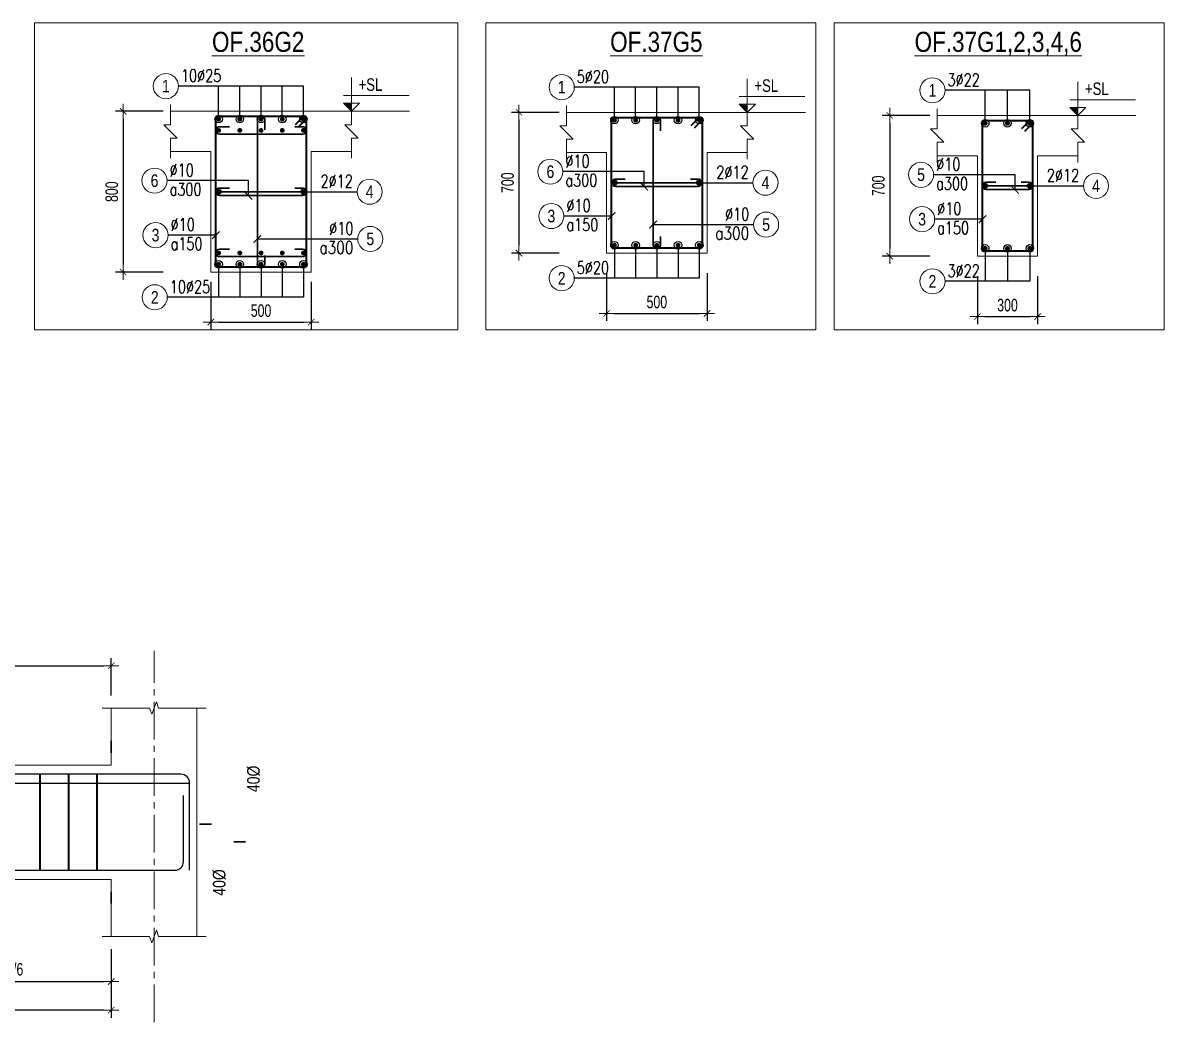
# Model space of a CAD drawing. Header units: millimetres. Extents: x 0 to 256521, y -18667 to 27271.
# Drawn here: x 233574 to 239253, y -2222 to 2748 of the extents above; entities that cross this region are included whole.
import ezdxf
from ezdxf.enums import TextEntityAlignment as Align

# ---------------------------------------------------------------- set-up
doc = ezdxf.new("R2010")
doc.units = ezdxf.units.MM
doc.linetypes.add('CENTER2', pattern=[1.125, 0.75, -0.125, 0.125, -0.125])
doc.layers.get('0').update_dxf_attribs({"lineweight": 20})
doc.layers.get('Defpoints').update_dxf_attribs({"color": 151, "lineweight": 9})
for name, color, linetype, lineweight in [('NDC_S_ANNO', 7, 'Continuous', 20), ('NDC_S_AXIS', 5, 'CENTER2', 13), ('NDC_S_CONTINUOUS', 3, 'Continuous', 20), ('NDC_S_DIM', 1, 'Continuous', 15), ('NDC_S_REBAR', 4, 'Continuous', 35), ('NDC_S_STIRRUP', 4, 'Continuous', 40), ('NDC_S_TEXT SYMBOL', 7, 'Continuous', 20), ('NDC_S_THIN LINE', 8, 'Continuous', 9), ('NDC_S_VN TEXT', 7, 'Continuous', 20), ('NDC_Table', 3, 'Continuous', 20)]:
    doc.layers.add(name, color=color, linetype=linetype, lineweight=lineweight)
doc.layers.add('S-DIM', color=96, linetype='Continuous')
doc.layers.add('S-REIN', color=1, linetype='Continuous')
doc.styles.add('ARIAL', font='arial.ttf', dxfattribs={"width": 0.8})
doc.styles.add('NDC_ANNO', font='', dxfattribs={"width": 0.8})
doc.styles.add('NDC_DIM', font='', dxfattribs={"width": 0.75})
doc.styles.add('NDC_EN TXT', font='romans.shx', dxfattribs={"width": 0.8})
doc.styles.add('NDC_VIE TXT', font='arial.ttf', dxfattribs={"width": 0.8})
doc.styles.get('NDC_ANNO').set_extended_font_data('Dotum')
doc.styles.get('NDC_DIM').set_extended_font_data('Dotum')
doc.dimstyles.new('NDC_dim_25', dxfattribs={"dimscale": 25, "dimtxt": 2.5, "dimasz": 1.5, "dimexe": 1.5, "dimexo": 2.5, "dimgap": 1, "dimtad": 1, "dimdec": 0, "dimzin": 0, "dimdsep": 46, "dimtxsty": 'NDC_DIM', "dimblk": 'DIMMARK', "dimcen": 0.09, "dimdle": 1.2, "dimclrd": 1, "dimclre": 1, "dimclrt": 3, "dimadec": 0, "dimazin": 0, "dimtfac": 1, "dimtdec": 0, "dimtix": 1, "dimtofl": 0, "dimtmove": 0, "dimatfit": 3, "dimfxl": 8, "dimfxlon": 1, "dimtolj": 1, "dimtzin": 0, "dimarcsym": 0})

# ---------------------------------------------------------------- blocks, each defined once
blk = doc.blocks.new('DIMMARK')
at = {"layer": 'NDC_S_DIM', "color": 1}
blk.add_line((-1.5, 0), (1, 0), dxfattribs=at)
at = {"layer": 'NDC_S_DIM', "color": 2, "const_width": 0.1}
blk.add_lwpolyline([(-0.4242640687119285, -0.4242640687119285), (0.4242640687119285, 0.4242640687119285)], dxfattribs=at)
blk = doc.blocks.new('*D233')
at = {"layer": 'Defpoints', "color": 0, "transparency": 16777216}
for p in [(229752.4326781908, -1795.969388280719), (234013.7963145544, -1795.969388280719), (229752.4326781908, -2162.311584437075)]:
    blk.add_point(p, dxfattribs=at)
at = {"layer": 'NDC_S_DIM', "color": 1, "lineweight": -2, "transparency": 16777216}
for p, q in [((229752.4326781908, -1962.311584437075), (229752.4326781908, -2199.811584437075)), ((234013.7963145544, -1962.311584437075), (234013.7963145544, -2199.811584437075)), ((233976.2963145544, -2162.311584437075), (229789.9326781908, -2162.311584437075))]:
    blk.add_line(p, q, dxfattribs=at)
at = {"layer": 'NDC_S_DIM', "color": 1, "lineweight": -2, "transparency": 16777216, "xscale": 37.5, "yscale": 37.5, "zscale": 37.5, "rotation": 180}
blk.add_blockref('DIMMARK', (229752.4326781908, -2162.311584437075), dxfattribs=at)
at = {"layer": 'NDC_S_DIM', "color": 1, "lineweight": -2, "transparency": 16777216, "xscale": 37.5, "yscale": 37.5, "zscale": 37.5}
blk.add_blockref('DIMMARK', (234013.7963145544, -2162.311584437075), dxfattribs=at)
at = {"layer": 'NDC_S_DIM', "color": 3, "transparency": 16777216, "insert": (231883.1144963726, -2106.019182808852), "char_height": 62.5, "attachment_point": 5, "style": 'NDC_DIM'}
blk.add_mtext('\\A1;L3', dxfattribs=at)
blk = doc.blocks.new('*D235')
at = {"layer": 'Defpoints', "color": 0, "transparency": 16777216}
for p in [(234013.7963145544, -449.7037120571313), (232593.3417690999, -659.6057519170827), (234013.7963145544, -659.6057519170827)]:
    blk.add_point(p, dxfattribs=at)
at = {"layer": 'NDC_S_CONTINUOUS', "color": 1, "lineweight": -2, "transparency": 16777216}
for p, q in [((232593.3417690999, -597.1057519170827), (232593.3417690999, -412.2037120571313)), ((232630.8417690999, -449.7037120571313), (233976.2963145544, -449.7037120571313)), ((234013.7963145544, -597.1057519170827), (234013.7963145544, -412.2037120571313))]:
    blk.add_line(p, q, dxfattribs=at)
at = {"layer": 'NDC_S_CONTINUOUS', "color": 1, "lineweight": -2, "transparency": 16777216, "xscale": 37.5, "yscale": 37.5, "zscale": 37.5, "rotation": 180}
blk.add_blockref('DIMMARK', (232593.3417690999, -449.7037120571313), dxfattribs=at)
at = {"layer": 'NDC_S_CONTINUOUS', "color": 1, "lineweight": -2, "transparency": 16777216, "xscale": 37.5, "yscale": 37.5, "zscale": 37.5}
blk.add_blockref('DIMMARK', (234013.7963145544, -449.7037120571313), dxfattribs=at)
at = {"layer": 'NDC_S_CONTINUOUS', "color": 3, "transparency": 16777216, "insert": (233303.5690418271, -388.9591394655438), "char_height": 62.5, "attachment_point": 5, "style": 'NDC_DIM'}
blk.add_mtext('\\A1;L3/4', dxfattribs=at)
blk = doc.blocks.new('*D238')
at = {"layer": 'Defpoints', "color": 0, "transparency": 16777216}
for p in [(233019.4781327362, -1795.969388280719), (234013.7963145544, -1795.969388280719), (234013.7963145544, -2020.26612989162)]:
    blk.add_point(p, dxfattribs=at)
at = {"layer": 'NDC_S_DIM', "color": 1, "lineweight": -2, "transparency": 16777216}
for p, q in [((233019.4781327362, -1858.469388280719), (233019.4781327362, -2057.76612989162)), ((234013.7963145544, -1858.469388280719), (234013.7963145544, -2057.76612989162)), ((233056.9781327362, -2020.26612989162), (233976.2963145544, -2020.26612989162))]:
    blk.add_line(p, q, dxfattribs=at)
at = {"layer": 'NDC_S_DIM', "color": 1, "lineweight": -2, "transparency": 16777216, "xscale": 37.5, "yscale": 37.5, "zscale": 37.5, "rotation": 180}
blk.add_blockref('DIMMARK', (233019.4781327362, -2020.26612989162), dxfattribs=at)
at = {"layer": 'NDC_S_DIM', "color": 1, "lineweight": -2, "transparency": 16777216, "xscale": 37.5, "yscale": 37.5, "zscale": 37.5}
blk.add_blockref('DIMMARK', (234013.7963145544, -2020.26612989162), dxfattribs=at)
at = {"layer": 'NDC_S_DIM', "color": 3, "transparency": 16777216, "insert": (233516.6372236453, -1959.521557300032), "char_height": 62.5, "attachment_point": 5, "style": 'NDC_DIM'}
blk.add_mtext('\\A1;L3/6', dxfattribs=at)
blk = doc.blocks.new('*U216')
at = {"layer": 'S-DIM', "color": 161}
blk.add_lwpolyline([(1194.51077610329, 1619.138214284483, 0, 30, 0), (1077.23549992433, 1619.138214284483, 0, 0, 0), (50.00000000141179, 1619.138214284483, 0, 0, 0.4142135623731403), (1.411795792424782e-09, 1569.138214284483, 0, 0, 0), (4.656612873077392e-10, 89.80861562071368, 30, 0, 0), (0, 0, 0, 0, 0)], format="xyseb", dxfattribs=at)
for points in [[(1194.51077610329, 1694.138214284483), (1194.51077610329, 1544.138214284483)], [(-75, 0), (75, 0)]]:
    blk.add_lwpolyline(points, close=True, dxfattribs=at)
blk = doc.blocks.new('*U215')
at = {"layer": 'S-DIM', "color": 161}
blk.add_lwpolyline([(926.4161611207528, 1187.368023808619, 0, 30, 0), (809.1408849417932, 1187.368023808619, 0, 0, 0), (50.00000000102332, 1187.368023808619, 0, 0, 0.4142135623731403), (1.023320556362654e-09, 1137.368023808619, 0, 0, 0), (4.656612873077392e-10, 89.80861562071368, 30, 0, 0), (0, 0, 0, 0, 0)], format="xyseb", dxfattribs=at)
for points in [[(926.4161611207528, 1262.368023808619), (926.4161611207528, 1112.368023808619)], [(-75, 0), (75, 0)]]:
    blk.add_lwpolyline(points, close=True, dxfattribs=at)
blk = doc.blocks.new('kata_block_THEP')
at = {"layer": 'NDC_S_REBAR', "color": 0}
for p, q in [((-0.5, 0), (0.5, 0)), ((-0.3535533905960619, 0.353553390592424), (0.3535533905960619, -0.353553390592424)), ((0.3535533905960619, 0.353553390592424), (-0.3535533905960619, -0.353553390592424)), ((0, 0.5), (0, -0.5))]:
    blk.add_line(p, q, dxfattribs=at)
at = {"layer": 'NDC_S_REBAR', "color": 0, "const_width": 0.08333333333333334}
blk.add_lwpolyline([(-0.5, -1.818989403545856e-12, 1), (0.5000000000145519, -1.818989403545856e-12, 1), (-0.5, -1.818989403545856e-12, 1)], format="xyb", dxfattribs=at)
blk = doc.blocks.new('kata_block_CT')
at = {"layer": 'NDC_S_ANNO'}
blk.add_hatch(color=3, dxfattribs=at).paths.add_polyline_path([(0, 1.596954857557648), (-1.612010908633238, 1.596954857557648), (0, 0)])
at = {"layer": 'NDC_S_ANNO', "ltscale": 50}
h = blk.add_hatch(dxfattribs=at)
h.set_pattern_fill('ANSI31', color=256, scale=1.406250541793835, style=0)
h.set_pattern_definition([(45.00000000000001, (0, 5.456968210637569e-12), (-3.157122508925224, 3.157122508925225), [])])
h.paths.add_polyline_path([(0, 1.596954857557648), (0, 0), (1.612010908924276, 1.596954857557648)])
for p, q in [((-1.592704896858777, 3.140833880479477), (11.46947077315417, 3.140833880479477)), ((11.56125648126181, 5.456968210637569e-12), (-1.63869572513795, 5.456968210637569e-12))]:
    blk.add_line(p, q, dxfattribs=at)
for points in [[(0, 6.69495074864426), (0, 0)], [(0, 0), (-1.612010908924276, 1.596954857557648), (0, 1.596954857557648)], [(0, 0), (1.612010908924276, 1.596954857557648), (0, 1.596954857557648)]]:
    blk.add_lwpolyline(points, dxfattribs=at)
at = {"layer": 'NDC_S_ANNO', "color": 8, "ltscale": 50}
blk.add_lwpolyline([(0, 0), (-1.612010908633238, 1.596954857557648), (0, 1.596954857557648)], dxfattribs=at)
at = {"layer": 'NDC_S_TEXT SYMBOL', "color": 3, "style": 'NDC_ANNO', "width": 0.8}
blk.add_attdef('CT', (1.409564409346785, 4.068271311703938), '', height=2.5, dxfattribs=at)
blk = doc.blocks.new('*D338')
at = {"layer": 'Defpoints', "color": 0, "transparency": 16777216}
for p in [(234509.2850255721, 1560.119324008842), (235009.2850255721, 1560.119324008842), (235009.2850255721, 1260.119324008842)]:
    blk.add_point(p, dxfattribs=at)
at = {"layer": 'NDC_S_DIM', "color": 1, "lineweight": -2, "transparency": 16777216}
for p, q in [((234509.2850255721, 1460.119324008842), (234509.2850255721, 1222.619324008842)), ((235009.2850255721, 1460.119324008842), (235009.2850255721, 1222.619324008842)), ((234546.7850255721, 1260.119324008842), (234971.7850255721, 1260.119324008842))]:
    blk.add_line(p, q, dxfattribs=at)
at = {"layer": 'NDC_S_DIM', "color": 1, "lineweight": -2, "transparency": 16777216, "xscale": 37.5, "yscale": 37.5, "zscale": 37.5, "rotation": 180}
blk.add_blockref('DIMMARK', (234509.2850255721, 1260.119324008842), dxfattribs=at)
at = {"layer": 'NDC_S_DIM', "color": 1, "lineweight": -2, "transparency": 16777216, "xscale": 37.5, "yscale": 37.5, "zscale": 37.5}
blk.add_blockref('DIMMARK', (235009.2850255721, 1260.119324008842), dxfattribs=at)
at = {"layer": 'NDC_S_DIM', "color": 3, "transparency": 16777216, "insert": (234759.2850255721, 1316.411725637065), "char_height": 62.5, "attachment_point": 5, "style": 'NDC_DIM'}
blk.add_mtext('\\A1;500', dxfattribs=at)
blk = doc.blocks.new('*D339')
at = {"layer": 'Defpoints', "color": 0, "transparency": 16777216}
for p in [(234578.9581501165, 2308.295048414057), (234072.958150118, 1508.295048414056), (234578.9581501165, 1508.295048414056)]:
    blk.add_point(p, dxfattribs=at)
at = {"layer": 'NDC_S_DIM', "color": 1, "lineweight": -2, "transparency": 16777216}
for p, q in [((234272.958150118, 2308.295048414056), (234035.458150118, 2308.295048414056)), ((234072.958150118, 2270.795048414056), (234072.958150118, 1545.795048414056)), ((234272.958150118, 1508.295048414056), (234035.458150118, 1508.295048414056))]:
    blk.add_line(p, q, dxfattribs=at)
at = {"layer": 'NDC_S_DIM', "color": 1, "lineweight": -2, "transparency": 16777216, "xscale": 37.5, "yscale": 37.5, "zscale": 37.5}
for p, rotation in [((234072.958150118, 2308.295048414056), 90), ((234072.958150118, 1508.295048414056), 270)]:
    blk.add_blockref('DIMMARK', p, dxfattribs=dict(at, rotation=rotation))
at = {"layer": 'NDC_S_DIM', "color": 3, "transparency": 16777216, "insert": (234016.6657484897, 1908.295048413989), "char_height": 62.5, "attachment_point": 5, "rotation": 90, "style": 'NDC_DIM'}
blk.add_mtext('\\A1;800', dxfattribs=at)
blk = doc.blocks.new('*U212')
blk.add_circle((-2.5, 0), 2.5)
at = {"layer": 'NDC_S_VN TEXT', "color": 3, "style": 'NDC_EN TXT', "width": 0.75}
blk.add_attdef('DK1', (0.5, 0.8455043070534884), '', height=2.5, dxfattribs=at)
at = {"layer": 'NDC_S_VN TEXT', "color": 7, "style": 'ARIAL', "width": 0.8}
blk.add_attdef('SH2', text='', height=2.5, dxfattribs=at).set_placement((-2.5, 0), align=Align.MIDDLE)
blk = doc.blocks.new('*U213')
blk.add_circle((-2.5, 0), 2.5)
at = {"layer": 'NDC_S_VN TEXT', "color": 3, "style": 'NDC_EN TXT', "width": 0.75}
for tag, p in [('DK1', (0.5, 0.8455043070534884)), ('KC1', (0.5, -2.972544307831413))]:
    blk.add_attdef(tag, p, '', height=2.5, dxfattribs=at)
at = {"layer": 'NDC_S_VN TEXT', "color": 7, "style": 'ARIAL', "width": 0.8}
blk.add_attdef('SH2', text='', height=2.5, dxfattribs=at).set_placement((-2.5, 0), align=Align.MIDDLE)
blk = doc.blocks.new('*U209')
blk.add_circle((2.5, 0), 2.5)
at = {"layer": 'NDC_S_VN TEXT', "color": 3, "style": 'NDC_EN TXT', "width": 0.75}
blk.add_attdef('DK2', text='', height=2.5, dxfattribs=at).set_placement((-0.85, 0.8455043070534884), align=Align.RIGHT)
at = {"layer": 'NDC_S_VN TEXT', "color": 7, "style": 'ARIAL', "width": 0.8}
blk.add_attdef('SH3', text='', height=2.5, dxfattribs=at).set_placement((2.5, 0), align=Align.MIDDLE)
blk = doc.blocks.new('*U307')
blk.add_circle((2.5, 0), 2.5)
at = {"layer": 'NDC_S_VN TEXT', "color": 3, "style": 'NDC_EN TXT'}
for tag, width, p in [('DK2', 0.75, (-0.85, 0.8455043070534884)), ('KC2', 0.8, (-0.85, -2.972544307831413))]:
    blk.add_attdef(tag, text='', height=2.5, dxfattribs=dict(at, width=width)).set_placement(p, align=Align.RIGHT)
at = {"layer": 'NDC_S_VN TEXT', "color": 7, "style": 'ARIAL', "width": 0.8}
blk.add_attdef('SH3', text='', height=2.5, dxfattribs=at).set_placement((2.5, 0), align=Align.MIDDLE)
blk = doc.blocks.new('kata_block_TD')
at = {"color": 6, "linetype": 'ByBlock', "lineweight": -2, "style": 'ARIAL', "width": 0.8}
blk.add_attdef('SECTDET2', text='', height=5, dxfattribs=at).set_placement((0, 7.970649532882817), align=Align.CENTER)
at = {"color": 0, "linetype": 'ByBlock', "lineweight": -2, "style": 'ARIAL', "width": 0.8}
blk.add_attdef('SECTDET1', text='', height=5, dxfattribs=at).set_placement((0, 1.470649532882817), align=Align.CENTER)
at = {"color": 3, "lineweight": 25, "style": 'ARIAL', "width": 0.8}
blk.add_attdef('SSCALE', text='', height=2.5, dxfattribs=at).set_placement((0, -3.998868953555331), align=Align.CENTER)
blk = doc.blocks.new('*D340')
at = {"layer": 'Defpoints', "color": 0, "transparency": 16777216}
for p in [(236478.7602067721, 1603.118901600043), (236978.7602067721, 1603.118901600043), (236978.7602067721, 1303.118901600043)]:
    blk.add_point(p, dxfattribs=at)
at = {"layer": 'NDC_S_DIM', "color": 1, "lineweight": -2, "transparency": 16777216}
for p, q in [((236478.7602067721, 1503.118901600043), (236478.7602067721, 1265.618901600043)), ((236978.7602067721, 1503.118901600043), (236978.7602067721, 1265.618901600043)), ((236516.2602067721, 1303.118901600043), (236941.2602067721, 1303.118901600043))]:
    blk.add_line(p, q, dxfattribs=at)
at = {"layer": 'NDC_S_DIM', "color": 1, "lineweight": -2, "transparency": 16777216, "xscale": 37.5, "yscale": 37.5, "zscale": 37.5, "rotation": 180}
blk.add_blockref('DIMMARK', (236478.7602067721, 1303.118901600043), dxfattribs=at)
at = {"layer": 'NDC_S_DIM', "color": 1, "lineweight": -2, "transparency": 16777216, "xscale": 37.5, "yscale": 37.5, "zscale": 37.5}
blk.add_blockref('DIMMARK', (236978.7602067721, 1303.118901600043), dxfattribs=at)
at = {"layer": 'NDC_S_DIM', "color": 3, "transparency": 16777216, "insert": (236728.7602067721, 1359.411303228265), "char_height": 62.5, "attachment_point": 5, "style": 'NDC_DIM'}
blk.add_mtext('\\A1;500', dxfattribs=at)
blk = doc.blocks.new('*D341')
at = {"layer": 'Defpoints', "color": 0, "transparency": 16777216}
for p in [(236548.4333313166, 2303.118901600044), (236042.4333313168, 1603.118901600044), (236548.4333313166, 1603.118901600044)]:
    blk.add_point(p, dxfattribs=at)
at = {"layer": 'NDC_S_DIM', "color": 1, "lineweight": -2, "transparency": 16777216}
for p, q in [((236242.4333313168, 2303.118901600043), (236004.9333313168, 2303.118901600043)), ((236042.4333313168, 2265.618901600043), (236042.4333313168, 1640.618901600044)), ((236242.4333313168, 1603.118901600044), (236004.9333313168, 1603.118901600043))]:
    blk.add_line(p, q, dxfattribs=at)
at = {"layer": 'NDC_S_DIM', "color": 1, "lineweight": -2, "transparency": 16777216, "xscale": 37.5, "yscale": 37.5, "zscale": 37.5}
for p, rotation in [((236042.4333313168, 2303.118901600043), 90), ((236042.4333313168, 1603.118901600044), 270)]:
    blk.add_blockref('DIMMARK', p, dxfattribs=dict(at, rotation=rotation))
at = {"layer": 'NDC_S_DIM', "color": 3, "transparency": 16777216, "insert": (235986.1409296885, 1953.118901599976), "char_height": 62.5, "attachment_point": 5, "rotation": 90, "style": 'NDC_DIM'}
blk.add_mtext('\\A1;700', dxfattribs=at)
blk = doc.blocks.new('*D342')
at = {"layer": 'Defpoints', "color": 0, "transparency": 16777216}
for p in [(238393.2131618039, 2287.594779924229), (237887.213161804, 1587.594779924228), (238393.2131618039, 1587.594779924229)]:
    blk.add_point(p, dxfattribs=at)
at = {"layer": 'NDC_S_DIM', "color": 1, "lineweight": -2, "transparency": 16777216}
for p, q in [((238087.213161804, 2287.594779924229), (237849.713161804, 2287.594779924229)), ((237887.213161804, 2250.094779924229), (237887.213161804, 1625.094779924228)), ((238087.213161804, 1587.594779924229), (237849.713161804, 1587.594779924228))]:
    blk.add_line(p, q, dxfattribs=at)
at = {"layer": 'NDC_S_DIM', "color": 1, "lineweight": -2, "transparency": 16777216, "xscale": 37.5, "yscale": 37.5, "zscale": 37.5}
for p, rotation in [((237887.213161804, 2287.594779924229), 90), ((237887.213161804, 1587.594779924228), 270)]:
    blk.add_blockref('DIMMARK', p, dxfattribs=dict(at, rotation=rotation))
at = {"layer": 'NDC_S_DIM', "color": 3, "transparency": 16777216, "insert": (237830.9207601757, 1937.594779924161), "char_height": 62.5, "attachment_point": 5, "rotation": 90, "style": 'NDC_DIM'}
blk.add_mtext('\\A1;700', dxfattribs=at)
blk = doc.blocks.new('*D343')
at = {"layer": 'Defpoints', "color": 0, "transparency": 16777216}
for p in [(238323.5400372595, 1587.594779924228), (238623.5400372595, 1587.594779924228), (238623.5400372595, 1287.594779924228)]:
    blk.add_point(p, dxfattribs=at)
at = {"layer": 'NDC_S_DIM', "color": 1, "lineweight": -2, "transparency": 16777216}
for p, q in [((238323.5400372595, 1487.594779924228), (238323.5400372595, 1250.094779924228)), ((238623.5400372595, 1487.594779924228), (238623.5400372595, 1250.094779924228)), ((238361.0400372595, 1287.594779924228), (238586.0400372595, 1287.594779924228))]:
    blk.add_line(p, q, dxfattribs=at)
at = {"layer": 'NDC_S_DIM', "color": 1, "lineweight": -2, "transparency": 16777216, "xscale": 37.5, "yscale": 37.5, "zscale": 37.5, "rotation": 180}
blk.add_blockref('DIMMARK', (238323.5400372595, 1287.594779924228), dxfattribs=at)
at = {"layer": 'NDC_S_DIM', "color": 1, "lineweight": -2, "transparency": 16777216, "xscale": 37.5, "yscale": 37.5, "zscale": 37.5}
blk.add_blockref('DIMMARK', (238623.5400372595, 1287.594779924228), dxfattribs=at)
at = {"layer": 'NDC_S_DIM', "color": 3, "transparency": 16777216, "insert": (238473.5400372595, 1343.88718155245), "char_height": 62.5, "attachment_point": 5, "style": 'NDC_DIM'}
blk.add_mtext('\\A1;300', dxfattribs=at)

msp = doc.modelspace()

# ---------------------------------------------------------------- linework, layer by layer
at = {"layer": 'NDC_S_AXIS', "ltscale": 250}
msp.add_line((234226.8644963726, -2222.105751917082), (234226.8644963726, -375.5148428261746), dxfattribs=at)
at = {"layer": 'NDC_S_CONTINUOUS'}
for points in [[(234309.2850255721, 2308.295048414056), (234509.2850255721, 2308.295048414056), (234509.2850255721, 2308.295048414056), (235009.2850255721, 2308.295048414056), (235009.2850255721, 2308.295048414056), (235209.2850255721, 2308.295048414056)], [(236278.7602067721, 2303.118901600043), (236478.7602067721, 2303.118901600043), (236478.7602067721, 2303.118901600043), (236978.7602067721, 2303.118901600043), (236978.7602067721, 2303.118901600043), (237178.7602067721, 2303.118901600043)], [(238123.5400372595, 2287.594779924228), (238323.5400372595, 2287.594779924228), (238323.5400372595, 2287.594779924228), (238623.5400372595, 2287.594779924228), (238623.5400372595, 2287.594779924228), (238823.5400372595, 2287.594779924228)], [(234309.2850255721, 2108.295048414056), (234509.2850255721, 2108.295048414056), (234509.2850255721, 1508.295048414056), (235009.2850255721, 1508.295048414056), (235009.2850255721, 2108.295048414056), (235209.2850255721, 2108.295048414056)], [(236278.7602067721, 2103.118901600043), (236478.7602067721, 2103.118901600043), (236478.7602067721, 1603.118901600043), (236978.7602067721, 1603.118901600043), (236978.7602067721, 2103.118901600043), (237178.7602067721, 2103.118901600043)], [(238123.5400372595, 2087.594779924228), (238323.5400372595, 2087.594779924228), (238323.5400372595, 1587.594779924228), (238623.5400372595, 1587.594779924228), (238623.5400372595, 2087.594779924228), (238823.5400372595, 2087.594779924228)], [(234013.7963145544, -659.6057519170827), (234013.7963145544, -943.6966583941862), (229752.4326781908, -943.6966583941862), (229752.4326781908, -659.6057519170827)], [(234439.9326781908, -659.6057519170827), (234439.9326781908, -1795.969388280719)], [(234013.7963145544, -1795.969388280719), (234013.7963145544, -1511.87847918981), (229752.4326781908, -1511.87847918981), (229752.4326781908, -1795.969388280719)]]:
    msp.add_lwpolyline(points, dxfattribs=at)
at = {"layer": 'NDC_S_DIM'}
for points in [[(233968.3244450638, -659.6057519170827), (234204.1285638391, -659.6057519170827), (234215.4965306353, -690.8389907231267), (234238.2324642747, -628.3725219586249), (234249.6004311179, -659.6057519170827), (234485.4045454695, -659.6057519170827)], [(233968.3244450638, -1795.969388280719), (234204.1285638391, -1795.969388280719), (234215.4965306353, -1827.202622662944), (234238.2324642747, -1764.736158322261), (234249.6004311179, -1795.969388280719), (234485.4045454695, -1795.969388280719)]]:
    msp.add_lwpolyline(points, dxfattribs=at)
at = {"layer": 'NDC_S_REBAR'}
for points in [[(234777.7170255721, 2215.950358480734), (234777.7170255721, 2264.863528290584, 0.9999999999999999), (234740.853025572, 2264.863528290584), (234740.853025572, 1551.727048414115, 0.9999999999999999), (234777.7170255721, 1551.727048414115), (234777.7170255721, 1590.98393942293, -0.414213562)], [(236747.1922067722, 2210.774211666721), (236747.1922067722, 2259.687381476571, 0.9999999999999999), (236710.3282067721, 2259.687381476571), (236710.3282067721, 1646.550901600101, 0.9999999999999999), (236747.1922067722, 1646.550901600101), (236747.1922067722, 1685.807792608917, -0.414213562)], [(234601.6301953819, 2231.669525017084), (234552.7170255721, 2231.669525017084, 0.9999999999999999), (234552.7170255721, 2194.805525017025), (234965.853025572, 2194.805525017025, 0.9999999999999999), (234965.853025572, 2231.669525017084), (234926.5961345632, 2231.669525017084, -0.414213562)], [(236571.105376582, 1971.550901600043), (236522.1922067722, 1971.550901600043, 0.9999999999999999), (236522.1922067722, 1934.686901599984), (236935.3282067721, 1934.686901599984, 0.9999999999999999), (236935.3282067721, 1971.550901600043), (236896.0713157633, 1971.550901600043, -0.414213562)], [(238415.8852070693, 1956.026779924228), (238366.9720372595, 1956.026779924228, 0.9999999999999999), (238366.9720372595, 1919.162779924169), (238580.1080372594, 1919.162779924169, 0.9999999999999999), (238580.1080372594, 1956.026779924228), (238540.8511462506, 1956.026779924228, -0.414213562)], [(234601.6301953819, 1926.727048414056), (234552.7170255721, 1926.727048414056, 0.9999999999999999), (234552.7170255721, 1889.863048413997), (234965.853025572, 1889.863048413997, 0.9999999999999999), (234965.853025572, 1926.727048414056), (234926.5961345632, 1926.727048414056, -0.414213562)], [(234601.6301953819, 1622.227355890321), (234552.7170255721, 1622.227355890321, 0.9999999999999999), (234552.7170255721, 1585.363355890261), (234965.853025572, 1585.363355890261, 0.9999999999999999), (234965.853025572, 1622.227355890321), (234926.5961345632, 1622.227355890321, -0.414213562)]]:
    msp.add_lwpolyline(points, format="xyb", dxfattribs=at)
at = {"layer": 'NDC_S_STIRRUP', "ltscale": 37.5}
for p, q in [((233658.6826781908, -989.1685256728774), (233658.6826781908, -1466.563977568913)), ((233800.7281327362, -989.1685256728774), (233800.7281327362, -1466.563977568913)), ((233942.7735872817, -989.1685256728774), (233942.7735872817, -1466.563977568913))]:
    msp.add_line(p, q, dxfattribs=at)
at = {"layer": 'NDC_S_STIRRUP'}
for points in [[(234930.2850255721, 2243.295048414056), (234970.2850255721, 2283.295048414056, -0.414213562), (234984.2850255721, 2269.295048414056), (234984.2850255721, 1547.295048414056, -0.414213562), (234970.2850255721, 1533.295048414056), (234548.2850255721, 1533.295048414056, -0.414213562), (234534.2850255721, 1547.295048414056), (234534.2850255721, 2269.295048414056, -0.414213562), (234548.2850255721, 2283.295048414056), (234970.2850255721, 2283.295048414056, -0.414213562), (234984.2850255721, 2269.295048414056), (234944.2850255721, 2229.295048414056)], [(236899.7602067721, 2238.118901600043), (236939.7602067721, 2278.118901600043, -0.414213562), (236953.7602067721, 2264.118901600043), (236953.7602067721, 1642.118901600043, -0.414213562), (236939.7602067721, 1628.118901600043), (236517.7602067721, 1628.118901600043, -0.414213562), (236503.7602067721, 1642.118901600043), (236503.7602067721, 2264.118901600043, -0.414213562), (236517.7602067721, 2278.118901600043), (236939.7602067721, 2278.118901600043, -0.414213562), (236953.7602067721, 2264.118901600043), (236913.7602067721, 2224.118901600043)], [(238544.5400372595, 2222.594779924228), (238584.5400372595, 2262.594779924228, -0.414213562), (238598.5400372595, 2248.594779924228), (238598.5400372595, 1626.594779924228, -0.414213562), (238584.5400372595, 1612.594779924228), (238362.5400372595, 1612.594779924228, -0.414213562), (238348.5400372595, 1626.594779924228), (238348.5400372595, 2248.594779924228, -0.414213562), (238362.5400372595, 2262.594779924228), (238584.5400372595, 2262.594779924228, -0.414213562), (238598.5400372595, 2248.594779924228), (238558.5400372595, 2208.594779924228)]]:
    msp.add_lwpolyline(points, format="xyb", dxfattribs=at)
at = {"layer": 'NDC_S_THIN LINE'}
for points in [[(234309.2850255721, 2074.961715080713), (234309.2850255721, 2174.961715080713), (234342.6183589054, 2174.961715080713), (234275.9516922387, 2241.628381747399), (234309.2850255721, 2241.628381747399), (234309.2850255721, 2341.628381747399)], [(235209.2850255721, 2074.961715080713), (235209.2850255721, 2174.961715080713), (235242.6183589054, 2174.961715080713), (235175.9516922387, 2241.628381747399), (235209.2850255721, 2241.628381747399), (235209.2850255721, 2341.628381747399)], [(236278.7602067721, 2069.7855682667), (236278.7602067721, 2169.7855682667), (236312.0935401055, 2169.7855682667), (236245.4268734388, 2236.452234933386), (236278.7602067721, 2236.452234933386), (236278.7602067721, 2336.452234933386)], [(237178.7602067721, 2069.7855682667), (237178.7602067721, 2169.7855682667), (237212.0935401055, 2169.7855682667), (237145.4268734388, 2236.452234933386), (237178.7602067721, 2236.452234933386), (237178.7602067721, 2336.452234933386)], [(238123.5400372595, 2054.261446590885), (238123.5400372595, 2154.261446590885), (238156.8733705928, 2154.261446590885), (238090.2067039261, 2220.928113257571), (238123.5400372595, 2220.928113257571), (238123.5400372595, 2320.928113257571)], [(238823.5400372595, 2054.261446590885), (238823.5400372595, 2154.261446590885), (238856.8733705928, 2154.261446590885), (238790.2067039261, 2220.928113257571), (238823.5400372595, 2220.928113257571), (238823.5400372595, 2320.928113257571)]]:
    msp.add_lwpolyline(points, dxfattribs=at)
at = {"layer": 'NDC_Table'}
for points in [[(233631.4680057997, 2748.283500985049), (235737.9027033739, 2748.283500985049), (235737.9027033739, 1222.149806563463), (233631.4680057997, 1222.149806563463)], [(235878.0218063832, 2748.283500985049), (237519.9832314029, 2748.283500985049), (237519.9832314029, 1222.149806563463), (235878.0218063832, 1222.149806563463)], [(237610.8549755657, 2748.283500985049), (239252.8164005854, 2748.283500985049), (239252.8164005854, 1222.149806563463), (237610.8549755657, 1222.149806563463)]]:
    msp.add_lwpolyline(points, close=True, dxfattribs=at)
at = {"layer": 'NDC_Table', "const_width": 0.5}
for points in [[(233631.4680057997, 2548.283500985049), (235737.9027033738, 2548.283500985362)], [(235878.0218063832, 2548.283500985049), (237519.9832314028, 2548.283500985362)], [(237610.8549755657, 2548.283500985049), (239252.8164005853, 2548.283500985362)]]:
    msp.add_lwpolyline(points, dxfattribs=at)
at = {"layer": 'S-REIN', "ltscale": 100}
for points in [[(234403.5551839066, -1466.563977568913), (234403.5551839066, -1031.782162036514, 0.4142135623730951), (234360.941547543, -989.1685256728774), (223297.3328997476, -989.1685256728774, 0.4142135623730951), (223254.719263384, -1031.782162036514), (223254.719263384, -1466.563977568913)], [(223285.0338423228, -1095.007109954657), (223285.0338423228, -1423.950341205276, 0.4142135623730951), (223327.6474786865, -1466.563977568913), (234330.6269686042, -1466.563977568913, 0.4142135623730951), (234373.2406049678, -1423.950341205276), (234373.2406049678, -1095.007109954657)]]:
    msp.add_lwpolyline(points, format="xyb", dxfattribs=at)
msp.add_lwpolyline([(234403.5551839066, -1034.640392951555), (232593.3417690999, -1034.640392951555), (232638.8136363785, -1064.954974055167)], dxfattribs=at)

# ---------------------------------------------------------------- block references
at = {"layer": 'NDC_S_CONTINUOUS', "yscale": 0.3947807171835657, "rotation": 270}
for name, p, xscale, zscale in [('*U216', (234013.7963145544, -852.9487021499044), 0.3947807171835657, 0.3947807171835657), ('*U215', (234013.7963145544, -1602.783800997808), -0.3947807171835657, 0.3947807171836755)]:
    msp.add_blockref(name, p, dxfattribs=dict(at, xscale=xscale, zscale=zscale))
at = {"layer": 'NDC_S_REBAR', "xscale": 22, "yscale": 22, "zscale": 22}
for p in [(234548.2850255721, 2269.295048414056), (234970.2850255721, 2269.295048414056), (236517.7602067721, 2264.118901600043), (236939.7602067721, 2264.118901600043), (234548.2850255721, 2213.237525017083), (234970.2850255721, 2213.237525017083), (238362.5400372595, 2248.594779924228), (238584.5400372595, 2248.594779924228), (236517.7602067721, 1953.118901600043), (236939.7602067721, 1953.118901600043), (238362.5400372595, 1937.594779924228), (238584.5400372595, 1937.594779924228), (234548.2850255721, 1908.295048414056), (234970.2850255721, 1908.295048414056), (236517.7602067721, 1642.118901600043), (236623.2602067721, 1642.118901600043), (236728.7602067721, 1642.118901600043), (236834.2602067721, 1642.118901600043), (236939.7602067721, 1642.118901600043), (234548.2850255721, 1603.79535589032), (234653.7850255721, 1603.79535589032), (234759.2850255721, 1603.79535589032), (234864.7850255721, 1603.79535589032), (234970.2850255721, 1603.79535589032), (238362.5400372595, 1626.594779924228), (238473.5400372596, 1626.594779924188), (238584.5400372595, 1626.594779924228), (234548.2850255721, 1547.295048414056), (234653.7850255721, 1547.295048414056), (234759.2850255721, 1547.295048414056), (234864.7850255721, 1547.295048414056), (234970.2850255721, 1547.295048414056)]:
    msp.add_blockref('kata_block_THEP', p, dxfattribs=at)
at = {"layer": 'NDC_S_REBAR', "xscale": -22, "yscale": 22, "zscale": 22, "rotation": 180}
for p in [(234653.7850255721, 2269.295048414056), (234759.2850255721, 2269.295048414056), (234864.7850255721, 2269.295048414056), (236623.2602067721, 2264.118901600043), (236728.7602067721, 2264.118901600043), (236834.2602067721, 2264.118901600043), (234653.7850255721, 2213.237525017083), (234759.2850255721, 2213.237525017083), (234864.7850255721, 2213.237525017083), (238473.5400372596, 2248.594779924188)]:
    msp.add_blockref('kata_block_THEP', p, dxfattribs=at)
at = {"layer": 'NDC_S_THIN LINE', "xscale": 25, "yscale": 25, "zscale": 25}
for name, p, values in [('*U212', (234348.2850255721, 2433.295048414056), {'SH2': '1', 'DK1': '10%%c25'}), ('*U212', (236317.7602067721, 2428.118901600043), {'SH2': '1', 'DK1': '5%%c20'}), ('*U212', (238162.5400372595, 2412.594779924228), {'SH2': '1', 'DK1': '3%%c22'}), ('*U213', (234291.7850255721, 1963.295048414056), {'SH2': '6', 'DK1': '%%c10', 'KC1': 'a300'}), ('*U213', (236261.2602067721, 2008.118901600043), {'SH2': '6', 'DK1': '%%c10', 'KC1': 'a300'}), ('*U213', (238106.0400372595, 1992.594779924228), {'SH2': '5', 'DK1': '%%c10', 'KC1': 'a300'}), ('*U209', (235237.1752693696, 1908.295048414056), {'SH3': '4', 'DK2': '2%%c12'}), ('*U209', (237206.6504505697, 1953.118901600043), {'SH3': '4', 'DK2': '2%%c12'}), ('*U209', (238851.430281057, 1937.594779924228), {'SH3': '4', 'DK2': '2%%c12'}), ('*U213', (236266.2602067721, 1787.298230990476), {'SH2': '3', 'DK1': '%%c10', 'KC1': 'a150'}), ('*U307', (237209.8164056364, 1744.651773420715), {'SH3': '5', 'DK2': '%%c10', 'KC2': 'a300'}), ('*U213', (238111.0400372595, 1771.774109314661), {'SH2': '3', 'DK1': '%%c10', 'KC1': 'a150'}), ('*U213', (234296.7850255721, 1692.474377804489), {'SH2': '3', 'DK1': '%%c10', 'KC1': 'a150'}), ('*U307', (235240.3412244363, 1673.378785527278), {'SH3': '5', 'DK2': '%%c10', 'KC2': 'a300'}), ('*U212', (236317.7602067721, 1478.118901600043), {'SH2': '2', 'DK1': '5%%c20'}), ('*U212', (238162.5400372595, 1462.594779924228), {'SH2': '2', 'DK1': '3%%c22'}), ('*U212', (234292.8265777236, 1383.295048414056), {'SH2': '2', 'DK1': '10%%c25'})]:
    msp.add_blockref(name, p, dxfattribs=at).add_auto_attribs(values)
at = {"layer": 'NDC_S_VN TEXT'}
ref = msp.add_blockref('kata_block_TD', (234744.878806653, 2574.370508419605), dxfattribs=dict(at, xscale=20, yscale=20, zscale=20))
ref.add_attrib('SECTDET1', '%%uOF.36G2', dxfattribs={"layer": '0', "color": 0, "linetype": 'ByBlock', "lineweight": -2, "height": 100, "style": 'ARIAL', "width": 0.8}).set_placement((234744.878806653, 2603.783499077276), align=Align.CENTER)
ref = msp.add_blockref('kata_block_TD', (236726.1733606822, 2574.370508419612), dxfattribs=dict(at, xscale=20, yscale=20, zscale=20))
ref.add_attrib('SECTDET1', '%%uOF.37G5', dxfattribs={"layer": '0', "color": 0, "linetype": 'ByBlock', "lineweight": -2, "height": 100, "style": 'ARIAL', "width": 0.8}).set_placement((236726.1733606822, 2603.783499077283), align=Align.CENTER)
ref = msp.add_blockref('kata_block_TD', (238427.5331109081, 2574.370508419636), dxfattribs=dict(at, xscale=20, yscale=20, zscale=20))
ref.add_attrib('SECTDET1', '%%uOF.37G1,2,3,4,6', dxfattribs={"layer": '0', "color": 0, "linetype": 'ByBlock', "lineweight": -2, "height": 100, "style": 'ARIAL', "width": 0.8}).set_placement((238427.5331109081, 2603.783499077278), align=Align.CENTER)
at = {"layer": 'NDC_S_VN TEXT', "xscale": 25, "yscale": 25, "zscale": 25}
for p in [(235209.2850255721, 2308.295048414056), (237178.7602067721, 2303.118901600043), (238823.5400372595, 2287.594779924228)]:
    msp.add_blockref('kata_block_CT', p, dxfattribs=at).add_auto_attribs({'CT': '+SL'})

# ---------------------------------------------------------------- texts
at = {"layer": 'NDC_S_VN TEXT', "style": 'NDC_VIE TXT', "width": 0.8}
for p in [(234752.4326781908, -1078.027910487651), (234581.9781327362, -1593.356975433734)]:
    msp.add_text('40%%C', height=62.5, rotation=90, dxfattribs=at).set_placement(p)

# ---------------------------------------------------------------- dimensions: what is measured, and where the dimension line sits
at = {"layer": 'NDC_S_CONTINUOUS'}
dim = msp.add_linear_dim(base=(234013.7963145544, -449.7037120571313), p1=(232593.3417690999, -659.6057519170827), p2=(234013.7963145544, -659.6057519170827), text='L3/4', dimstyle='NDC_dim_25', dxfattribs=at)
dim.commit()
dim.dimension.update_dxf_attribs({"geometry": '*D235', "text_midpoint": (233303.5690418271, -388.9591394655438)})
at = {"layer": 'NDC_S_DIM'}
for base, p1, p2, picture, middle in [((234072.958150118, 1508.295048414056), (234578.9581501164, 2308.295048414056), (234578.9581501164, 1508.295048414056), '*D339', (234016.6657484897, 1908.295048413989)), ((236042.4333313168, 1603.118901600044), (236548.4333313165, 2303.118901600043), (236548.4333313165, 1603.118901600043), '*D341', (235986.1409296885, 1953.118901599976)), ((237887.213161804, 1587.594779924228), (238393.2131618038, 2287.594779924228), (238393.2131618038, 1587.594779924228), '*D342', (237830.9207601757, 1937.594779924161))]:
    dim = msp.add_linear_dim(base=base, p1=p1, p2=p2, angle=270, dimstyle='NDC_dim_25', dxfattribs=at)
    dim.commit()
    dim.dimension.update_dxf_attribs({"geometry": picture, "text_midpoint": middle})
for base, p1, p2, picture, middle in [((236978.7602067721, 1303.118901600043), (236478.7602067721, 1603.118901600043), (236978.7602067721, 1603.118901600043), '*D340', (236728.7602067721, 1359.411303228265)), ((235009.2850255721, 1260.119324008842), (234509.2850255721, 1560.119324008842), (235009.2850255721, 1560.119324008842), '*D338', (234759.2850255721, 1316.411725637065)), ((238623.5400372595, 1287.594779924228), (238323.5400372595, 1587.594779924228), (238623.5400372595, 1587.594779924228), '*D343', (238473.5400372595, 1343.88718155245))]:
    dim = msp.add_linear_dim(base=base, p1=p1, p2=p2, dimstyle='NDC_dim_25', dxfattribs=at)
    dim.commit()
    dim.dimension.update_dxf_attribs({"geometry": picture, "text_midpoint": middle})
dim = msp.add_linear_dim(base=(229752.4326781908, -2162.311584437075), p1=(234013.7963145544, -1795.969388280719), p2=(229752.4326781908, -1795.969388280719), angle=180, text='L3', dimstyle='NDC_dim_25', dxfattribs=at)
dim.commit()
dim.dimension.update_dxf_attribs({"geometry": '*D233', "text_midpoint": (231883.1144963726, -2106.019182808852)})
dim = msp.add_linear_dim(base=(234013.7963145544, -2020.26612989162), p1=(233019.4781327362, -1795.969388280719), p2=(234013.7963145544, -1795.969388280719), text='L3/6', dimstyle='NDC_dim_25', dxfattribs=at)
dim.commit()
dim.dimension.update_dxf_attribs({"geometry": '*D238', "text_midpoint": (233516.6372236453, -1959.521557300032)})

# ---------------------------------------------------------------- leaders
at = {"layer": 'NDC_S_THIN LINE'}
for points, override in [([(234548.2850255721, 2269.295048414056), (234548.2850255721, 2433.295048414056), (234348.2850255721, 2433.295048414056)], {"dimldrblk": 'DotBlank'}), ([(234653.7850255721, 2269.295048414056), (234653.7850255721, 2433.295048414056), (234348.2850255721, 2433.295048414056)], {"dimldrblk": 'DotBlank'}), ([(234759.2850255722, 2269.295048414085), (234759.2850255722, 2433.295048414085), (234348.2850255721, 2433.295048414056)], {"dimldrblk": 'DotBlank'}), ([(234864.7850255722, 2269.295048414085), (234864.7850255722, 2433.295048414085), (234348.2850255721, 2433.295048414056)], {"dimldrblk": 'DotBlank'}), ([(234970.2850255721, 2269.295048414056), (234970.2850255721, 2433.295048414056), (234348.2850255721, 2433.295048414056)], {"dimldrblk": 'DotBlank'}), ([(236517.7602067721, 2264.118901600043), (236517.7602067721, 2428.118901600043), (236317.7602067721, 2428.118901600043)], {"dimldrblk": 'DotBlank'}), ([(236623.2602067721, 2264.118901600043), (236623.2602067721, 2428.118901600043), (236317.7602067721, 2428.118901600043)], {"dimldrblk": 'DotBlank'}), ([(236728.7602067723, 2264.118901600072), (236728.7602067723, 2428.118901600072), (236317.7602067721, 2428.118901600043)], {"dimldrblk": 'DotBlank'}), ([(236834.2602067723, 2264.118901600072), (236834.2602067723, 2428.118901600072), (236317.7602067721, 2428.118901600043)], {"dimldrblk": 'DotBlank'}), ([(236939.7602067721, 2264.118901600043), (236939.7602067721, 2428.118901600043), (236317.7602067721, 2428.118901600043)], {"dimldrblk": 'DotBlank'}), ([(238584.5400372595, 2248.594779924228), (238584.5400372595, 2412.594779924228), (238162.5400372595, 2412.594779924228)], {"dimldrblk": 'DotBlank'}), ([(238473.5400372596, 2248.594779924188), (238473.5400372596, 2412.594779924188), (238162.5400372595, 2412.594779924228)], {"dimldrblk": 'DotBlank'}), ([(238362.5400372595, 2248.594779924228), (238362.5400372595, 2412.594779924228), (238162.5400372595, 2412.594779924228)], {"dimldrblk": 'DotBlank'}), ([(236666.0935401055, 1933.118901600043), (236666.0935401055, 2008.118901600043), (236261.2602067721, 2008.118901600043)], {"dimldrblk": 'ArchTick'}), ([(238510.8733705928, 1917.594779924228), (238510.8733705928, 1992.594779924228), (238106.0400372595, 1992.594779924228)], {"dimldrblk": 'ArchTick'}), ([(234696.6183589054, 1888.295048414056), (234696.6183589054, 1963.295048414056), (234291.7850255721, 1963.295048414056)], {"dimldrblk": 'ArchTick'}), ([(236517.7602067721, 1953.118901600043), (236945.7602067721, 1953.118901600043)], {"dimasz": 1, "dimldrblk": 'DotBlank'}), ([(236939.7602067721, 1953.118901600043), (236517.7602067721, 1953.118901600043)], {"dimasz": 1, "dimldrblk": 'DotBlank'}), ([(236939.7602067721, 1953.118901600043), (237206.6504505697, 1953.118901600043)], {"dimldrblk": 'DotSmall'}), ([(238362.5400372595, 1937.594779924228), (238590.5400372595, 1937.594779924228)], {"dimasz": 1, "dimldrblk": 'DotBlank'}), ([(238584.5400372595, 1937.594779924228), (238362.5400372595, 1937.594779924228)], {"dimasz": 1, "dimldrblk": 'DotBlank'}), ([(238584.5400372595, 1937.594779924228), (238851.430281057, 1937.594779924228)], {"dimldrblk": 'DotSmall'}), ([(234548.2850255721, 1908.295048414056), (234976.2850255721, 1908.295048414056)], {"dimasz": 1, "dimldrblk": 'DotBlank'}), ([(234970.2850255721, 1908.295048414056), (234548.2850255721, 1908.295048414056)], {"dimasz": 1, "dimldrblk": 'DotBlank'}), ([(234970.2850255721, 1908.295048414056), (235237.1752693696, 1908.295048414056)], {"dimldrblk": 'DotSmall'}), ([(236503.7602067721, 1787.298230990476), (236266.2602067721, 1787.298230990476)], {"dimldrblk": 'ArchTick'}), ([(236710.3282067721, 1744.651773420715), (237209.8164056364, 1744.651773420715)], {"dimldrblk": 'ArchTick'}), ([(238348.5400372595, 1771.774109314661), (238111.0400372595, 1771.774109314661)], {"dimldrblk": 'ArchTick'}), ([(234534.2850255721, 1692.474377804489), (234296.7850255721, 1692.474377804489)], {"dimldrblk": 'ArchTick'}), ([(234740.853025572, 1673.378785527278), (235240.3412244363, 1673.378785527278)], {"dimldrblk": 'ArchTick'}), ([(236517.7602067721, 1642.118901600043), (236517.7602067721, 1478.118901600043), (236317.7602067721, 1478.118901600043)], {"dimldrblk": 'DotBlank'}), ([(236623.2602067721, 1642.118901600043), (236623.2602067721, 1478.118901600043), (236317.7602067721, 1478.118901600043)], {"dimldrblk": 'DotBlank'}), ([(236728.7602067721, 1642.118901600043), (236728.7602067721, 1478.118901600043), (236317.7602067721, 1478.118901600043)], {"dimldrblk": 'DotBlank'}), ([(236834.2602067721, 1642.118901600043), (236834.2602067721, 1478.118901600043), (236317.7602067721, 1478.118901600043)], {"dimldrblk": 'DotBlank'}), ([(236939.7602067721, 1642.118901600043), (236939.7602067721, 1478.118901600043), (236317.7602067721, 1478.118901600043)], {"dimldrblk": 'DotBlank'}), ([(238584.5400372595, 1626.594779924228), (238584.5400372595, 1462.594779924228), (238162.5400372595, 1462.594779924228)], {"dimldrblk": 'DotBlank'}), ([(238473.5400372596, 1626.594779924188), (238473.5400372596, 1462.594779924188), (238162.5400372595, 1462.594779924228)], {"dimldrblk": 'DotBlank'}), ([(238362.5400372595, 1626.594779924228), (238362.5400372595, 1462.594779924228), (238162.5400372595, 1462.594779924228)], {"dimldrblk": 'DotBlank'}), ([(234548.2850255721, 1547.295048414056), (234548.2850255721, 1383.295048414056), (234292.8265777236, 1383.295048414056)], {"dimldrblk": 'DotBlank'}), ([(234653.7850255721, 1547.295048414056), (234653.7850255721, 1383.295048414056), (234292.8265777236, 1383.295048414056)], {"dimldrblk": 'DotBlank'}), ([(234759.2850255721, 1547.295048414056), (234759.2850255721, 1383.295048414056), (234292.8265777236, 1383.295048414056)], {"dimldrblk": 'DotBlank'}), ([(234864.7850255721, 1547.295048414056), (234864.7850255721, 1383.295048414056), (234292.8265777236, 1383.295048414056)], {"dimldrblk": 'DotBlank'}), ([(234970.2850255721, 1547.295048414056), (234970.2850255721, 1383.295048414056), (234292.8265777236, 1383.295048414056)], {"dimldrblk": 'DotBlank'})]:
    msp.add_leader(points, dimstyle='NDC_dim_25', override=override, dxfattribs=at)

doc.saveas('drawing.dxf')
